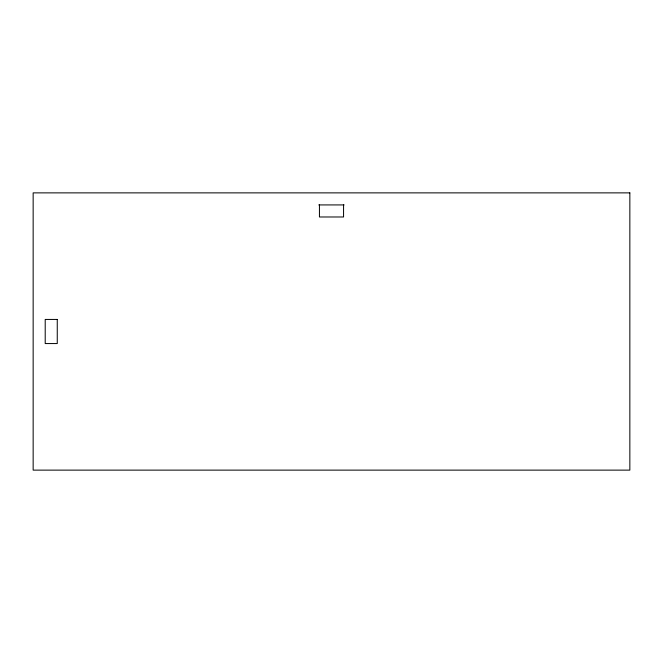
<?xml version="1.0" encoding="UTF-8"?>
<svg xmlns="http://www.w3.org/2000/svg" width="663" height="663" viewBox="0 0 663 663"><rect width="100%" height="100%" fill="white"/><g stroke="black" fill="none" stroke-linecap="round" stroke-linejoin="round"><path stroke-width="0.99" d="M318.77 204.925L344.122 204.925M343.558 204.925L343.558 216.983L319.442 216.983L319.442 204.925M629.85 192.875L33.15 192.875L33.15 470.125L629.85 470.125L629.85 192.875M57.258 319.442L45.208 319.442L45.208 343.558L57.258 343.558L57.258 319.442"/></g></svg>
